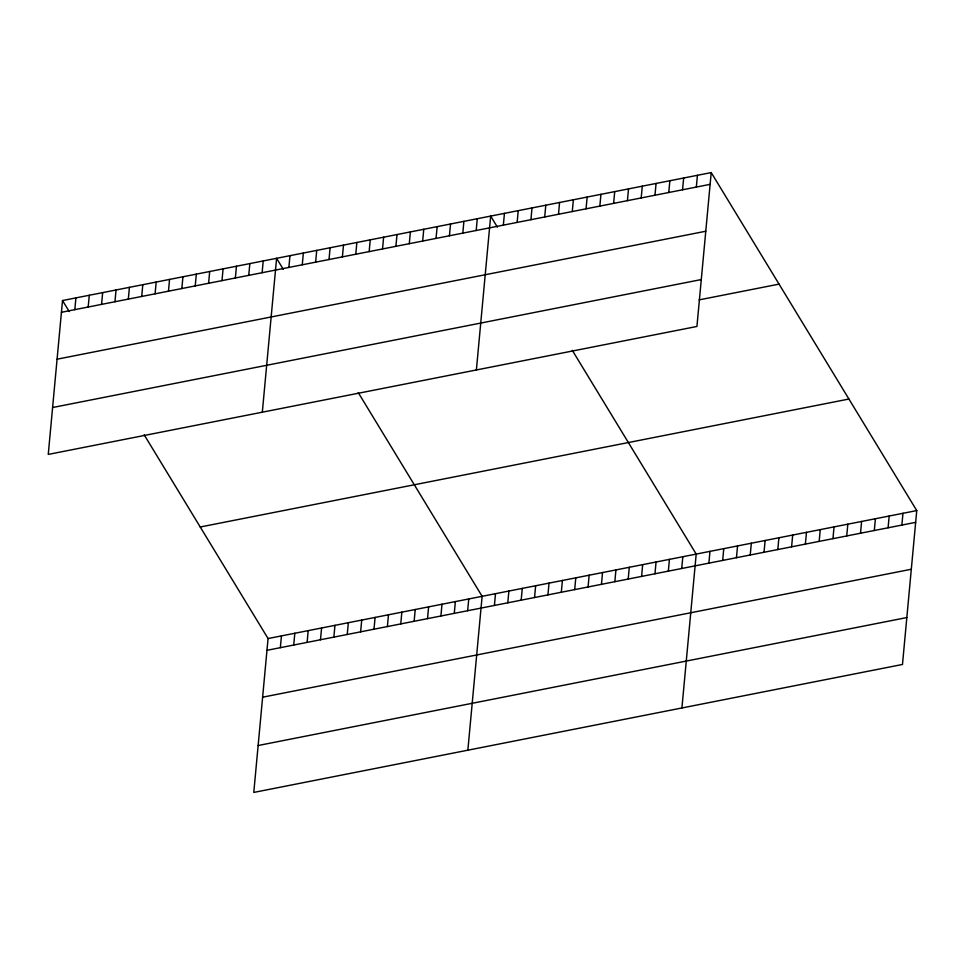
<?xml version="1.0" encoding="UTF-8"?>
<svg xmlns="http://www.w3.org/2000/svg" width="965" height="965" viewBox="0 0 965 965"><rect width="100%" height="100%" fill="white"/><g stroke="black" fill="none" stroke-linecap="round" stroke-linejoin="round"><path stroke-width="1.45" d="M62.52 300.537L48.25 454.419L696.935 326.459L711.217 172.578L62.52 300.537L69.239 311.562M74.812 309.669L75.909 297.896M88.189 307.027L89.287 295.254M101.566 304.385L102.664 292.624M114.956 301.743L116.041 289.983M128.333 299.114L129.419 287.341M141.71 296.472L142.796 284.699M155.088 293.83L156.185 282.057M168.465 291.189L169.563 279.428M181.842 288.547L182.94 276.786M195.232 285.917L196.317 274.144M208.609 283.276L209.695 271.503M221.986 280.634L223.072 268.861M235.364 277.992L236.449 266.231M248.741 275.351L249.839 263.59M262.118 272.721L263.216 260.948M262.323 412.188L276.593 258.306L283.3 269.344M288.885 267.438L289.97 255.665M302.262 264.796L303.348 253.035M144.171 434.805L268.065 638.541L253.783 792.422L902.48 664.463L916.75 510.582L711.217 172.578M315.639 262.154L316.725 250.393M280.345 647.672L281.442 635.899M329.017 259.525L330.114 247.752M293.722 645.03L294.82 633.257M342.394 256.883L343.492 245.11M307.111 642.388L308.197 630.627M355.771 254.241L356.869 242.48M320.489 639.747L321.574 627.986M369.161 251.6L370.246 239.839M333.866 637.117L334.952 625.344M382.538 248.97L383.624 237.197M347.243 634.475L348.341 622.702M395.915 246.328L397.001 234.555M360.62 631.834L361.718 620.073M409.293 243.687L410.39 231.914M373.998 629.192L375.096 617.431M422.67 241.045L423.768 229.284M387.387 626.562L388.473 614.789M436.047 238.403L437.145 226.642M400.764 623.921L401.85 612.148M449.437 235.774L450.522 224.001M414.142 621.279L415.227 609.506M462.814 233.132L463.9 221.359M427.519 618.637L428.617 606.876M476.191 230.49L477.277 218.717M440.896 615.996L441.994 604.235M476.384 369.969L490.666 216.088L497.373 227.113M454.274 613.366L455.371 601.593M503.356 225.135L504.442 213.362M467.651 610.724L468.749 598.951M467.856 750.191L482.126 596.31L358.244 392.586M517.144 222.408L518.229 210.647M494.418 605.441L495.503 593.68M530.919 219.694L532.017 207.921M507.795 602.799L508.881 591.038M544.706 216.98L545.804 205.207M521.172 600.17L522.27 588.397M558.494 214.254L559.579 202.493M534.55 597.528L535.647 585.755M572.281 211.54L573.367 199.767M547.927 594.886L549.025 583.113M586.057 208.814L587.154 197.053M561.316 592.245L562.402 580.484M599.844 206.1L600.942 194.327M574.694 589.603L575.779 577.842M613.631 203.374L614.717 191.613M588.071 586.973L589.157 575.2M627.419 200.66L628.505 188.887M601.448 584.332L602.546 572.559M641.194 197.946L642.292 186.173M614.826 581.69L615.923 569.929M654.982 195.22L656.079 183.459M628.203 579.048L629.301 567.287M668.769 192.505L669.867 180.732M641.592 576.419L642.678 564.646M682.557 189.779L683.642 178.018M654.97 573.777L656.055 562.004M696.344 187.065L697.43 175.292M668.347 571.135L669.433 559.362M681.724 568.494L682.822 556.733M681.917 707.972L696.199 554.091L572.305 350.355M708.889 563.138L709.975 551.365M722.676 560.424L723.762 548.651M736.452 557.698L737.55 545.937M750.239 554.984L751.337 543.211M764.027 552.257L765.124 540.496M777.814 549.543L778.9 537.77M791.602 546.817L792.687 535.056M805.377 544.103L806.475 532.33M819.164 541.389L820.262 529.616M832.952 538.663L834.037 526.902M846.739 535.949L847.825 524.176M860.515 533.223L861.612 521.462M874.302 530.509L875.4 518.736M888.09 527.783L889.175 516.022M901.877 525.069L902.963 513.296M61.434 312.298L710.119 184.351M57.08 359.197L705.777 231.238M52.605 407.519L701.29 279.56M699.094 299.886L779.045 284.12M200.238 526.999L848.923 399.04M268.065 638.541L916.75 510.582M266.967 650.313L915.652 522.355M262.613 697.2L911.31 569.254M258.137 745.523L906.823 617.564"/></g></svg>
